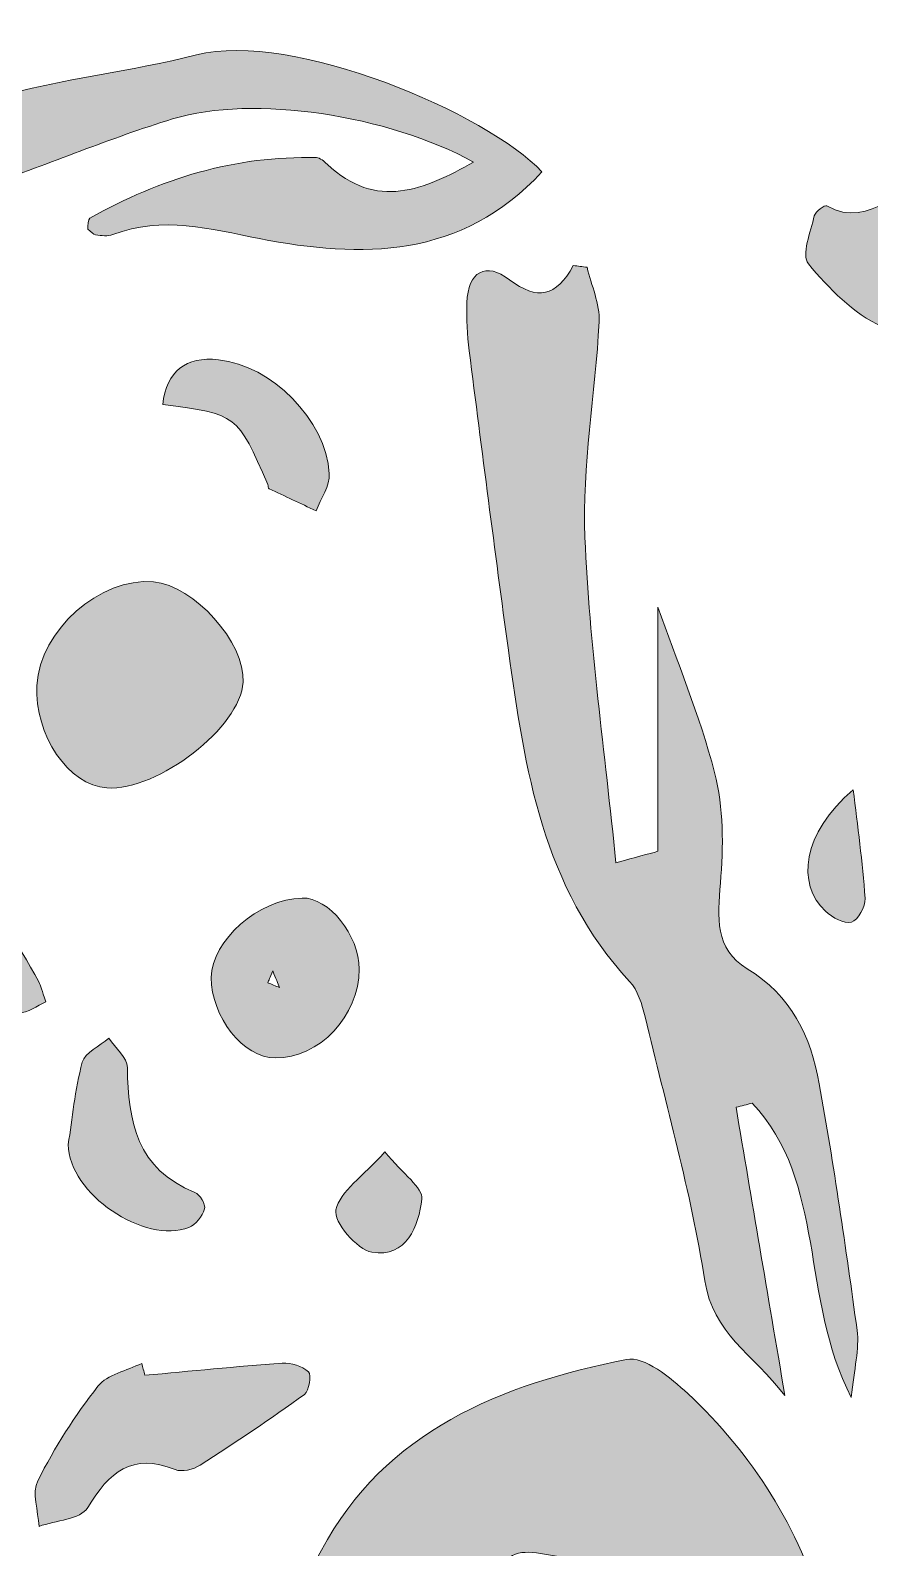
# Model space of a CAD drawing. Header units: centimetres. Extents: x -3.2 to 24.3, y 7.3 to 22.4.
# Drawn here: x 6.617 to 8.459, y 18.5 to 21.83 of the extents above; entities that cross this region are included whole.
import ezdxf

# ---------------------------------------------------------------- set-up
doc = ezdxf.new("R2010")
doc.units = ezdxf.units.CM
doc.header["$MEASUREMENT"] = 0
doc.layers.add('Layer 1', color=7, linetype='Continuous', lineweight=0)

msp = doc.modelspace()

# ---------------------------------------------------------------- hatches: boundary and pattern name
at = {"layer": 'Layer 1', "true_color": 0x000000, "transparency": 33554687}
h = msp.add_hatch(color=18, dxfattribs=at)
h.dxf.hatch_style = 2
edge = h.paths.add_edge_path()
edge.add_spline(control_points=[(7.7398, 21.519), (7.5624, 21.3277), (7.3444, 21.3286), (7.1192, 21.3727), (7.0117, 21.3938), (6.9066, 21.423), (6.798, 21.3813), (6.7869, 21.3771), (6.7727, 21.3793), (6.7602, 21.3807), (6.7549, 21.3813), (6.7502, 21.3876), (6.7427, 21.3931), (6.744, 21.4006), (6.7427, 21.4145), (6.7477, 21.4173), (6.9019, 21.5044), (7.0662, 21.5548), (7.245, 21.5502), (7.2529, 21.55), (7.2615, 21.5418), (7.2682, 21.5356), (7.3766, 21.4342), (7.4815, 21.4795), (7.5898, 21.5405), (7.4017, 21.6432), (7.1071, 21.6896), (6.9292, 21.6351), (6.7924, 21.5932), (6.6599, 21.5374), (6.5247, 21.49), (6.4876, 21.477), (6.4476, 21.4723), (6.3993, 21.4835), (6.4232, 21.5048), (6.4472, 21.526), (6.4711, 21.5473), (6.4686, 21.5536), (6.466, 21.5598), (6.4634, 21.566), (6.3577, 21.5247), (6.2521, 21.4833), (6.1464, 21.4419), (6.3645, 21.7108), (6.6938, 21.7024), (6.9819, 21.7758), (7.1927, 21.8295), (7.6204, 21.6468), (7.7398, 21.519)], knot_values=[0, 0, 0, 0, 1, 1, 1, 2, 2, 2, 3, 3, 3, 4, 4, 4, 5, 5, 5, 6, 6, 6, 7, 7, 7, 8, 8, 8, 9, 9, 9, 10, 10, 10, 11, 11, 11, 12, 12, 12, 13, 13, 13, 14, 14, 14, 15, 15, 15, 16, 16, 16, 16], degree=3, periodic=0)
h = msp.add_hatch(color=18, dxfattribs=at)
h.dxf.hatch_style = 2
edge = h.paths.add_edge_path()
edge.add_spline(control_points=[(8.6652, 21.4183), (8.663, 21.3332), (8.527, 21.1607), (8.4858, 21.1796), (8.4233, 21.2082), (8.3692, 21.2631), (8.3244, 21.3174), (8.3088, 21.3364), (8.3295, 21.3872), (8.3375, 21.4226), (8.3396, 21.432), (8.3608, 21.4469), (8.3649, 21.4446), (8.4637, 21.3883), (8.5282, 21.5027), (8.6124, 21.4924), (8.6374, 21.4893), (8.6557, 21.4326), (8.6652, 21.4183)], knot_values=[0, 0, 0, 0, 1, 1, 1, 2, 2, 2, 3, 3, 3, 4, 4, 4, 5, 5, 5, 6, 6, 6, 6], degree=3, periodic=0)
h = msp.add_hatch(color=18, dxfattribs=at)
h.dxf.hatch_style = 2
edge = h.paths.add_edge_path()
edge.add_spline(control_points=[(7.8388, 21.3096), (7.8482, 21.2696), (7.8672, 21.2291), (7.8652, 21.1896), (7.8572, 21.0318), (7.8275, 20.8737), (7.8341, 20.7169), (7.844, 20.4812), (7.8777, 20.2466), (7.9021, 20.003), (7.9469, 20.0152), (7.9726, 20.0222), (7.9942, 20.0281), (7.9942, 20.2118), (7.9942, 20.3921), (7.9942, 20.5638), (8.0348, 20.4484), (8.086, 20.3271), (8.1186, 20.2011), (8.1385, 20.1238), (8.1383, 20.0385), (8.1315, 19.9581), (8.1253, 19.8836), (8.1183, 19.8141), (8.1903, 19.7705), (8.2867, 19.7121), (8.3301, 19.6211), (8.3484, 19.5181), (8.3805, 19.3386), (8.4069, 19.1579), (8.4314, 18.9772), (8.4369, 18.9365), (8.4248, 18.8934), (8.4187, 18.8294), (8.3057, 19.0491), (8.3645, 19.3027), (8.201, 19.4756), (8.1892, 19.4725), (8.1775, 19.4695), (8.1657, 19.4664), (8.2002, 19.2633), (8.2346, 19.0601), (8.2729, 18.834), (8.201, 18.926), (8.1151, 18.9707), (8.0972, 19.0856), (8.0666, 19.2807), (8.0121, 19.4721), (7.9661, 19.6647), (7.9596, 19.6921), (7.9502, 19.7229), (7.9319, 19.7427), (7.7416, 19.9483), (7.7019, 20.2082), (7.6661, 20.4695), (7.6361, 20.6883), (7.608, 20.9074), (7.58, 21.1264), (7.5756, 21.1612), (7.5738, 21.1967), (7.575, 21.2318), (7.5773, 21.3001), (7.6164, 21.322), (7.6688, 21.2823), (7.7298, 21.2359), (7.7711, 21.2447), (7.8085, 21.3134), (7.8186, 21.3121), (7.8287, 21.3109), (7.8388, 21.3096)], knot_values=[0, 0, 0, 0, 1, 1, 1, 2, 2, 2, 3, 3, 3, 4, 4, 4, 5, 5, 5, 6, 6, 6, 7, 7, 7, 8, 8, 8, 9, 9, 9, 10, 10, 10, 11, 11, 11, 12, 12, 12, 13, 13, 13, 14, 14, 14, 15, 15, 15, 16, 16, 16, 17, 17, 17, 18, 18, 18, 19, 19, 19, 20, 20, 20, 21, 21, 21, 22, 22, 22, 23, 23, 23, 23], degree=3, periodic=0)
h = msp.add_hatch(color=18, dxfattribs=at)
h.dxf.hatch_style = 2
edge = h.paths.add_edge_path()
edge.add_spline(control_points=[(6.9073, 21.0087), (6.9169, 21.0818), (6.957, 21.1143), (7.0299, 21.1067), (7.1463, 21.0947), (7.2656, 20.9751), (7.273, 20.8567), (7.2747, 20.8302), (7.2543, 20.8024), (7.2441, 20.7752), (7.2097, 20.7913), (7.1753, 20.8074), (7.1411, 20.8238), (7.1391, 20.8248), (7.1391, 20.8297), (7.1379, 20.8327), (7.0713, 20.9872), (7.0713, 20.9872), (6.9073, 21.0087)], knot_values=[0, 0, 0, 0, 1, 1, 1, 2, 2, 2, 3, 3, 3, 4, 4, 4, 5, 5, 5, 6, 6, 6, 6], degree=3, periodic=0)
h = msp.add_hatch(color=18, dxfattribs=at)
h.dxf.hatch_style = 2
edge = h.paths.add_edge_path()
edge.add_spline(control_points=[(7.0837, 20.399), (7.0784, 20.3008), (6.8975, 20.1605), (6.7847, 20.1671), (6.7012, 20.1719), (6.6252, 20.2836), (6.6314, 20.3923), (6.6382, 20.513), (6.7695, 20.6296), (6.887, 20.6194), (6.9764, 20.6117), (7.0884, 20.4862), (7.0837, 20.399)], knot_values=[0, 0, 0, 0, 1, 1, 1, 2, 2, 2, 3, 3, 3, 4, 4, 4, 4], degree=3, periodic=0)
h = msp.add_hatch(color=18, dxfattribs=at)
h.dxf.hatch_style = 2
edge = h.paths.add_edge_path()
edge.add_spline(control_points=[(6.6505, 19.6979), (6.6317, 19.6894), (6.6116, 19.6734), (6.5915, 19.6734), (6.5763, 19.6735), (6.5588, 19.6919), (6.5462, 19.7057), (6.3961, 19.8702), (6.1953, 19.9307), (5.9873, 19.9684), (5.9162, 19.9813), (5.8391, 19.9591), (5.7647, 19.957), (5.7303, 19.956), (5.6957, 19.9647), (5.6612, 19.969), (5.6703, 20.0034), (5.6704, 20.0447), (5.6902, 20.0712), (5.7913, 20.206), (6.0738, 20.2551), (6.2442, 20.1639), (6.4217, 20.0688), (6.54, 19.9146), (6.6356, 19.7415), (6.6402, 19.7333), (6.6419, 19.7235), (6.6505, 19.6979)], knot_values=[0, 0, 0, 0, 1, 1, 1, 2, 2, 2, 3, 3, 3, 4, 4, 4, 5, 5, 5, 6, 6, 6, 7, 7, 7, 8, 8, 8, 9, 9, 9, 9], degree=3, periodic=0)
h = msp.add_hatch(color=18, dxfattribs=at)
h.dxf.hatch_style = 2
edge = h.paths.add_edge_path()
edge.add_spline(control_points=[(8.423, 20.1633), (8.4322, 20.0838), (8.4435, 20.0044), (8.4489, 19.9247), (8.45, 19.9071), (8.4333, 19.8771), (8.4188, 19.8727), (8.4034, 19.8681), (8.377, 19.8828), (8.3622, 19.8965), (8.2978, 19.9561), (8.3107, 20.0672), (8.423, 20.1633)], knot_values=[0, 0, 0, 0, 1, 1, 1, 2, 2, 2, 3, 3, 3, 4, 4, 4, 4], degree=3, periodic=0)
h = msp.add_hatch(color=18, dxfattribs=at)
h.dxf.hatch_style = 2
edge = h.paths.add_edge_path()
edge.add_spline(control_points=[(7.1492, 19.7656), (7.1426, 19.7505), (7.1403, 19.7451), (7.1379, 19.7396), (7.1465, 19.7361), (7.1551, 19.7326), (7.1637, 19.7291), (7.1598, 19.7389), (7.1559, 19.7487), (7.1492, 19.7656), (7.1492, 19.7656), (7.1492, 19.7656), (7.1492, 19.7656)], knot_values=[0, 0, 0, 0, 1, 1, 1, 2, 2, 2, 3, 3, 3, 4, 4, 4, 4], degree=3, periodic=0)
edge = h.paths.add_edge_path()
edge.add_spline(control_points=[(7.3387, 19.7695), (7.3389, 19.6669), (7.2509, 19.5738), (7.1544, 19.5746), (7.0846, 19.5752), (7.0133, 19.6649), (7.014, 19.7514), (7.0147, 19.8327), (7.1177, 19.9228), (7.2132, 19.9256), (7.2718, 19.9273), (7.3385, 19.8443), (7.3387, 19.7695)], knot_values=[0, 0, 0, 0, 1, 1, 1, 2, 2, 2, 3, 3, 3, 4, 4, 4, 4], degree=3, periodic=0)
edge.add_line((7.3387, 19.7695), (7.3387, 19.7695))
h = msp.add_hatch(color=18, dxfattribs=at)
h.dxf.hatch_style = 2
edge = h.paths.add_edge_path()
edge.add_spline(control_points=[(6.7001, 19.385), (6.7088, 19.4405), (6.7145, 19.5043), (6.7309, 19.5652), (6.7366, 19.5865), (6.7689, 19.6006), (6.7891, 19.618), (6.8033, 19.5965), (6.8296, 19.5751), (6.8299, 19.5534), (6.8313, 19.4349), (6.8509, 19.33), (6.9779, 19.2798), (6.9888, 19.2755), (7.0021, 19.2529), (6.9992, 19.2435), (6.9942, 19.2275), (6.9799, 19.2084), (6.9649, 19.2026), (6.8678, 19.1648), (6.7006, 19.2767), (6.7001, 19.385)], knot_values=[0, 0, 0, 0, 1, 1, 1, 2, 2, 2, 3, 3, 3, 4, 4, 4, 5, 5, 5, 6, 6, 6, 7, 7, 7, 7], degree=3, periodic=0)
h = msp.add_hatch(color=18, dxfattribs=at)
h.dxf.hatch_style = 2
edge = h.paths.add_edge_path()
edge.add_spline(control_points=[(7.395, 19.3686), (7.4352, 19.3196), (7.479, 19.2896), (7.4761, 19.2651), (7.4692, 19.206), (7.4429, 19.1357), (7.3664, 19.1485), (7.3337, 19.1539), (7.2817, 19.2159), (7.2874, 19.2411), (7.2968, 19.2823), (7.3462, 19.3145), (7.395, 19.3686)], knot_values=[0, 0, 0, 0, 1, 1, 1, 2, 2, 2, 3, 3, 3, 4, 4, 4, 4], degree=3, periodic=0)
h = msp.add_hatch(color=18, dxfattribs=at)
h.dxf.hatch_style = 2
edge = h.paths.add_edge_path()
edge.add_spline(control_points=[(6.1591, 17.7927), (6.1773, 17.8316), (6.1879, 17.8771), (6.2149, 17.9084), (6.3544, 18.0696), (6.5104, 18.1983), (6.7442, 18.1905), (6.9758, 18.1829), (7.1427, 18.282), (7.2558, 18.4943), (7.3952, 18.756), (7.6508, 18.859), (7.9253, 18.9131), (7.9641, 18.9208), (8.0224, 18.8731), (8.0597, 18.8382), (8.2019, 18.7052), (8.3041, 18.5454), (8.3594, 18.3519), (8.3028, 18.3139), (8.2441, 18.2773), (8.1882, 18.2366), (8.0864, 18.1625), (7.9823, 18.0907), (7.8866, 18.0093), (7.7872, 17.9247), (7.7257, 17.8186), (7.7509, 17.6791), (7.7572, 17.6446), (7.7563, 17.6089), (7.7597, 17.5738), (7.7853, 17.3146), (7.6047, 17.0996), (7.3413, 17.0763), (7.1281, 17.0574), (7.0161, 16.932), (7.0204, 16.7173), (7.0206, 16.7081), (7.0175, 16.6989), (7.0122, 16.6675), (6.9397, 16.6878), (6.8485, 16.6867), (6.8051, 16.7316), (6.7399, 16.799), (6.7359, 16.9019), (6.7803, 16.9935), (6.8967, 17.2343), (7.1015, 17.3518), (7.3559, 17.39), (7.5021, 17.412), (7.6035, 17.4894), (7.6689, 17.615), (7.7022, 17.6789), (7.6733, 17.7374), (7.6137, 17.8011), (7.566, 17.722), (7.5228, 17.6503), (7.4729, 17.5677), (7.3528, 17.8437), (7.5218, 18.1993), (7.7095, 18.2535), (7.7288, 18.294), (7.7435, 18.3224), (7.756, 18.3517), (7.7737, 18.3929), (7.7898, 18.4347), (7.8066, 18.4762), (7.7622, 18.4795), (7.7071, 18.5011), (7.6754, 18.4826), (7.5891, 18.4322), (7.4959, 18.378), (7.4361, 18.3014), (7.3194, 18.1519), (7.1863, 18.0313), (7.002, 17.9857), (6.9158, 17.9643), (6.8153, 17.9546), (6.7318, 17.9776), (6.5721, 18.0215), (6.451, 17.9753), (6.3364, 17.8722), (6.2912, 17.8316), (6.2393, 17.7986), (6.1904, 17.7622), (6.18, 17.7723), (6.1695, 17.7825), (6.1591, 17.7927)], knot_values=[0, 0, 0, 0, 1, 1, 1, 2, 2, 2, 3, 3, 3, 4, 4, 4, 5, 5, 5, 6, 6, 6, 7, 7, 7, 8, 8, 8, 9, 9, 9, 10, 10, 10, 11, 11, 11, 12, 12, 12, 13, 13, 13, 14, 14, 14, 15, 15, 15, 16, 16, 16, 17, 17, 17, 18, 18, 18, 19, 19, 19, 20, 20, 20, 21, 21, 21, 22, 22, 22, 23, 23, 23, 24, 24, 24, 25, 25, 25, 26, 26, 26, 27, 27, 27, 28, 28, 28, 29, 29, 29, 29], degree=3, periodic=0)
h = msp.add_hatch(color=18, dxfattribs=at)
h.dxf.hatch_style = 2
edge = h.paths.add_edge_path()
edge.add_spline(control_points=[(6.8684, 18.8783), (6.9688, 18.8875), (7.0692, 18.8978), (7.1698, 18.9048), (7.1891, 18.9061), (7.2137, 18.8986), (7.2271, 18.886), (7.2342, 18.8793), (7.2289, 18.8441), (7.2185, 18.8365), (7.144, 18.7824), (7.0674, 18.731), (6.9898, 18.6813), (6.9749, 18.6717), (6.9494, 18.6654), (6.9344, 18.6715), (6.84, 18.7092), (6.7897, 18.6658), (6.7427, 18.5879), (6.7272, 18.5621), (6.6726, 18.5598), (6.6359, 18.5468), (6.6342, 18.5807), (6.6199, 18.621), (6.6333, 18.6471), (6.6704, 18.7199), (6.7149, 18.7901), (6.7653, 18.8545), (6.7855, 18.8803), (6.8286, 18.8884), (6.8612, 18.9045), (6.8636, 18.8958), (6.866, 18.8871), (6.8684, 18.8783)], knot_values=[0, 0, 0, 0, 1, 1, 1, 2, 2, 2, 3, 3, 3, 4, 4, 4, 5, 5, 5, 6, 6, 6, 7, 7, 7, 8, 8, 8, 9, 9, 9, 10, 10, 10, 11, 11, 11, 11], degree=3, periodic=0)

# ---------------------------------------------------------------- linework, layer by layer
at = {"layer": 'Layer 1', "color": 18, "lineweight": 0, "true_color": 0x000000}
for points, knots in [([(7.7398, 21.519), (7.5624, 21.3277), (7.3444, 21.3286), (7.1192, 21.3727), (7.0117, 21.3938), (6.9066, 21.423), (6.798, 21.3813), (6.7869, 21.3771), (6.7727, 21.3793), (6.7602, 21.3807), (6.7549, 21.3813), (6.7502, 21.3876), (6.7427, 21.3931), (6.744, 21.4006), (6.7427, 21.4145), (6.7477, 21.4173), (6.9019, 21.5044), (7.0662, 21.5548), (7.245, 21.5502), (7.2529, 21.55), (7.2615, 21.5418), (7.2682, 21.5356), (7.3766, 21.4342), (7.4815, 21.4795), (7.5898, 21.5405), (7.4017, 21.6432), (7.1071, 21.6896), (6.9292, 21.6351), (6.7924, 21.5932), (6.6599, 21.5374), (6.5247, 21.49), (6.4876, 21.477), (6.4476, 21.4723), (6.3993, 21.4835), (6.4232, 21.5048), (6.4472, 21.526), (6.4711, 21.5473), (6.4686, 21.5536), (6.466, 21.5598), (6.4634, 21.566), (6.3577, 21.5247), (6.2521, 21.4833), (6.1464, 21.4419), (6.3645, 21.7108), (6.6938, 21.7024), (6.9819, 21.7758), (7.1927, 21.8295), (7.6204, 21.6468), (7.7398, 21.519)], [0, 0, 0, 0, 1, 1, 1, 2, 2, 2, 3, 3, 3, 4, 4, 4, 5, 5, 5, 6, 6, 6, 7, 7, 7, 8, 8, 8, 9, 9, 9, 10, 10, 10, 11, 11, 11, 12, 12, 12, 13, 13, 13, 14, 14, 14, 15, 15, 15, 16, 16, 16, 16]), ([(7.7398, 21.519), (7.5624, 21.3277), (7.3444, 21.3286), (7.1192, 21.3727), (7.0117, 21.3938), (6.9066, 21.423), (6.798, 21.3813), (6.7869, 21.3771), (6.7727, 21.3793), (6.7602, 21.3807), (6.7549, 21.3813), (6.7502, 21.3876), (6.7427, 21.3931), (6.744, 21.4006), (6.7427, 21.4145), (6.7477, 21.4173), (6.9019, 21.5044), (7.0662, 21.5548), (7.245, 21.5502), (7.2529, 21.55), (7.2615, 21.5418), (7.2682, 21.5356), (7.3766, 21.4342), (7.4815, 21.4795), (7.5898, 21.5405), (7.4017, 21.6432), (7.1071, 21.6896), (6.9292, 21.6351), (6.7924, 21.5932), (6.6599, 21.5374), (6.5247, 21.49), (6.4876, 21.477), (6.4476, 21.4723), (6.3993, 21.4835), (6.4232, 21.5048), (6.4472, 21.526), (6.4711, 21.5473), (6.4686, 21.5536), (6.466, 21.5598), (6.4634, 21.566), (6.3577, 21.5247), (6.2521, 21.4833), (6.1464, 21.4419), (6.3645, 21.7108), (6.6938, 21.7024), (6.9819, 21.7758), (7.1927, 21.8295), (7.6204, 21.6468), (7.7398, 21.519)], [0, 0, 0, 0, 1, 1, 1, 2, 2, 2, 3, 3, 3, 4, 4, 4, 5, 5, 5, 6, 6, 6, 7, 7, 7, 8, 8, 8, 9, 9, 9, 10, 10, 10, 11, 11, 11, 12, 12, 12, 13, 13, 13, 14, 14, 14, 15, 15, 15, 16, 16, 16, 16]), ([(8.6652, 21.4183), (8.663, 21.3332), (8.527, 21.1607), (8.4858, 21.1796), (8.4233, 21.2082), (8.3692, 21.2631), (8.3244, 21.3174), (8.3088, 21.3364), (8.3295, 21.3872), (8.3375, 21.4226), (8.3396, 21.432), (8.3608, 21.4469), (8.3649, 21.4446), (8.4637, 21.3883), (8.5282, 21.5027), (8.6124, 21.4924), (8.6374, 21.4893), (8.6557, 21.4326), (8.6652, 21.4183)], [0, 0, 0, 0, 1, 1, 1, 2, 2, 2, 3, 3, 3, 4, 4, 4, 5, 5, 5, 6, 6, 6, 6]), ([(8.6652, 21.4183), (8.663, 21.3332), (8.527, 21.1607), (8.4858, 21.1796), (8.4233, 21.2082), (8.3692, 21.2631), (8.3244, 21.3174), (8.3088, 21.3364), (8.3295, 21.3872), (8.3375, 21.4226), (8.3396, 21.432), (8.3608, 21.4469), (8.3649, 21.4446), (8.4637, 21.3883), (8.5282, 21.5027), (8.6124, 21.4924), (8.6374, 21.4893), (8.6557, 21.4326), (8.6652, 21.4183)], [0, 0, 0, 0, 1, 1, 1, 2, 2, 2, 3, 3, 3, 4, 4, 4, 5, 5, 5, 6, 6, 6, 6]), ([(7.8388, 21.3096), (7.8482, 21.2696), (7.8672, 21.2291), (7.8652, 21.1896), (7.8572, 21.0318), (7.8275, 20.8737), (7.8341, 20.7169), (7.844, 20.4812), (7.8777, 20.2466), (7.9021, 20.003), (7.9469, 20.0152), (7.9726, 20.0222), (7.9942, 20.0281), (7.9942, 20.2118), (7.9942, 20.3921), (7.9942, 20.5638), (8.0348, 20.4484), (8.086, 20.3271), (8.1186, 20.2011), (8.1385, 20.1238), (8.1383, 20.0385), (8.1315, 19.9581), (8.1253, 19.8836), (8.1183, 19.8141), (8.1903, 19.7705), (8.2867, 19.7121), (8.3301, 19.6211), (8.3484, 19.5181), (8.3805, 19.3386), (8.4069, 19.1579), (8.4314, 18.9772), (8.4369, 18.9365), (8.4248, 18.8934), (8.4187, 18.8294), (8.3057, 19.0491), (8.3645, 19.3027), (8.201, 19.4756), (8.1892, 19.4725), (8.1775, 19.4695), (8.1657, 19.4664), (8.2002, 19.2633), (8.2346, 19.0601), (8.2729, 18.834), (8.201, 18.926), (8.1151, 18.9707), (8.0972, 19.0856), (8.0666, 19.2807), (8.0121, 19.4721), (7.9661, 19.6647), (7.9596, 19.6921), (7.9502, 19.7229), (7.9319, 19.7427), (7.7416, 19.9483), (7.7019, 20.2082), (7.6661, 20.4695), (7.6361, 20.6883), (7.608, 20.9074), (7.58, 21.1264), (7.5756, 21.1612), (7.5738, 21.1967), (7.575, 21.2318), (7.5773, 21.3001), (7.6164, 21.322), (7.6688, 21.2823), (7.7298, 21.2359), (7.7711, 21.2447), (7.8085, 21.3134), (7.8186, 21.3121), (7.8287, 21.3109), (7.8388, 21.3096)], [0, 0, 0, 0, 1, 1, 1, 2, 2, 2, 3, 3, 3, 4, 4, 4, 5, 5, 5, 6, 6, 6, 7, 7, 7, 8, 8, 8, 9, 9, 9, 10, 10, 10, 11, 11, 11, 12, 12, 12, 13, 13, 13, 14, 14, 14, 15, 15, 15, 16, 16, 16, 17, 17, 17, 18, 18, 18, 19, 19, 19, 20, 20, 20, 21, 21, 21, 22, 22, 22, 23, 23, 23, 23]), ([(7.8388, 21.3096), (7.8482, 21.2696), (7.8672, 21.2291), (7.8652, 21.1896), (7.8572, 21.0318), (7.8275, 20.8737), (7.8341, 20.7169), (7.844, 20.4812), (7.8777, 20.2466), (7.9021, 20.003), (7.9469, 20.0152), (7.9726, 20.0222), (7.9942, 20.0281), (7.9942, 20.2118), (7.9942, 20.3921), (7.9942, 20.5638), (8.0348, 20.4484), (8.086, 20.3271), (8.1186, 20.2011), (8.1385, 20.1238), (8.1383, 20.0385), (8.1315, 19.9581), (8.1253, 19.8836), (8.1183, 19.8141), (8.1903, 19.7705), (8.2867, 19.7121), (8.3301, 19.6211), (8.3484, 19.5181), (8.3805, 19.3386), (8.4069, 19.1579), (8.4314, 18.9772), (8.4369, 18.9365), (8.4248, 18.8934), (8.4187, 18.8294), (8.3057, 19.0491), (8.3645, 19.3027), (8.201, 19.4756), (8.1892, 19.4725), (8.1775, 19.4695), (8.1657, 19.4664), (8.2002, 19.2633), (8.2346, 19.0601), (8.2729, 18.834), (8.201, 18.926), (8.1151, 18.9707), (8.0972, 19.0856), (8.0666, 19.2807), (8.0121, 19.4721), (7.9661, 19.6647), (7.9596, 19.6921), (7.9502, 19.7229), (7.9319, 19.7427), (7.7416, 19.9483), (7.7019, 20.2082), (7.6661, 20.4695), (7.6361, 20.6883), (7.608, 20.9074), (7.58, 21.1264), (7.5756, 21.1612), (7.5738, 21.1967), (7.575, 21.2318), (7.5773, 21.3001), (7.6164, 21.322), (7.6688, 21.2823), (7.7298, 21.2359), (7.7711, 21.2447), (7.8085, 21.3134), (7.8186, 21.3121), (7.8287, 21.3109), (7.8388, 21.3096)], [0, 0, 0, 0, 1, 1, 1, 2, 2, 2, 3, 3, 3, 4, 4, 4, 5, 5, 5, 6, 6, 6, 7, 7, 7, 8, 8, 8, 9, 9, 9, 10, 10, 10, 11, 11, 11, 12, 12, 12, 13, 13, 13, 14, 14, 14, 15, 15, 15, 16, 16, 16, 17, 17, 17, 18, 18, 18, 19, 19, 19, 20, 20, 20, 21, 21, 21, 22, 22, 22, 23, 23, 23, 23]), ([(6.9073, 21.0087), (6.9169, 21.0818), (6.957, 21.1143), (7.0299, 21.1067), (7.1463, 21.0947), (7.2656, 20.9751), (7.273, 20.8567), (7.2747, 20.8302), (7.2543, 20.8024), (7.2441, 20.7752), (7.2097, 20.7913), (7.1753, 20.8074), (7.1411, 20.8238), (7.1391, 20.8248), (7.1391, 20.8297), (7.1379, 20.8327), (7.0713, 20.9872), (7.0713, 20.9872), (6.9073, 21.0087)], [0, 0, 0, 0, 1, 1, 1, 2, 2, 2, 3, 3, 3, 4, 4, 4, 5, 5, 5, 6, 6, 6, 6]), ([(6.9073, 21.0087), (6.9169, 21.0818), (6.957, 21.1143), (7.0299, 21.1067), (7.1463, 21.0947), (7.2656, 20.9751), (7.273, 20.8567), (7.2747, 20.8302), (7.2543, 20.8024), (7.2441, 20.7752), (7.2097, 20.7913), (7.1753, 20.8074), (7.1411, 20.8238), (7.1391, 20.8248), (7.1391, 20.8297), (7.1379, 20.8327), (7.0713, 20.9872), (7.0713, 20.9872), (6.9073, 21.0087)], [0, 0, 0, 0, 1, 1, 1, 2, 2, 2, 3, 3, 3, 4, 4, 4, 5, 5, 5, 6, 6, 6, 6]), ([(7.0837, 20.399), (7.0784, 20.3008), (6.8975, 20.1605), (6.7847, 20.1671), (6.7012, 20.1719), (6.6252, 20.2836), (6.6314, 20.3923), (6.6382, 20.513), (6.7695, 20.6296), (6.887, 20.6194), (6.9764, 20.6117), (7.0884, 20.4862), (7.0837, 20.399)], [0, 0, 0, 0, 1, 1, 1, 2, 2, 2, 3, 3, 3, 4, 4, 4, 4]), ([(7.0837, 20.399), (7.0784, 20.3008), (6.8975, 20.1605), (6.7847, 20.1671), (6.7012, 20.1719), (6.6252, 20.2836), (6.6314, 20.3923), (6.6382, 20.513), (6.7695, 20.6296), (6.887, 20.6194), (6.9764, 20.6117), (7.0884, 20.4862), (7.0837, 20.399)], [0, 0, 0, 0, 1, 1, 1, 2, 2, 2, 3, 3, 3, 4, 4, 4, 4]), ([(6.6505, 19.6979), (6.6317, 19.6894), (6.6116, 19.6734), (6.5915, 19.6734), (6.5763, 19.6735), (6.5588, 19.6919), (6.5462, 19.7057), (6.3961, 19.8702), (6.1953, 19.9307), (5.9873, 19.9684), (5.9162, 19.9813), (5.8391, 19.9591), (5.7647, 19.957), (5.7303, 19.956), (5.6957, 19.9647), (5.6612, 19.969), (5.6703, 20.0034), (5.6704, 20.0447), (5.6902, 20.0712), (5.7913, 20.206), (6.0738, 20.2551), (6.2442, 20.1639), (6.4217, 20.0688), (6.54, 19.9146), (6.6356, 19.7415), (6.6402, 19.7333), (6.6419, 19.7235), (6.6505, 19.6979)], [0, 0, 0, 0, 1, 1, 1, 2, 2, 2, 3, 3, 3, 4, 4, 4, 5, 5, 5, 6, 6, 6, 7, 7, 7, 8, 8, 8, 9, 9, 9, 9]), ([(6.6505, 19.6979), (6.6317, 19.6894), (6.6116, 19.6734), (6.5915, 19.6734), (6.5763, 19.6735), (6.5588, 19.6919), (6.5462, 19.7057), (6.3961, 19.8702), (6.1953, 19.9307), (5.9873, 19.9684), (5.9162, 19.9813), (5.8391, 19.9591), (5.7647, 19.957), (5.7303, 19.956), (5.6957, 19.9647), (5.6612, 19.969), (5.6703, 20.0034), (5.6704, 20.0447), (5.6902, 20.0712), (5.7913, 20.206), (6.0738, 20.2551), (6.2442, 20.1639), (6.4217, 20.0688), (6.54, 19.9146), (6.6356, 19.7415), (6.6402, 19.7333), (6.6419, 19.7235), (6.6505, 19.6979)], [0, 0, 0, 0, 1, 1, 1, 2, 2, 2, 3, 3, 3, 4, 4, 4, 5, 5, 5, 6, 6, 6, 7, 7, 7, 8, 8, 8, 9, 9, 9, 9]), ([(8.423, 20.1633), (8.4322, 20.0838), (8.4435, 20.0044), (8.4489, 19.9247), (8.45, 19.9071), (8.4333, 19.8771), (8.4188, 19.8727), (8.4034, 19.8681), (8.377, 19.8828), (8.3622, 19.8965), (8.2978, 19.9561), (8.3107, 20.0672), (8.423, 20.1633)], [0, 0, 0, 0, 1, 1, 1, 2, 2, 2, 3, 3, 3, 4, 4, 4, 4]), ([(8.423, 20.1633), (8.4322, 20.0838), (8.4435, 20.0044), (8.4489, 19.9247), (8.45, 19.9071), (8.4333, 19.8771), (8.4188, 19.8727), (8.4034, 19.8681), (8.377, 19.8828), (8.3622, 19.8965), (8.2978, 19.9561), (8.3107, 20.0672), (8.423, 20.1633)], [0, 0, 0, 0, 1, 1, 1, 2, 2, 2, 3, 3, 3, 4, 4, 4, 4]), ([(7.3387, 19.7695), (7.3389, 19.6669), (7.2509, 19.5738), (7.1544, 19.5746), (7.0846, 19.5752), (7.0133, 19.6649), (7.014, 19.7514), (7.0147, 19.8327), (7.1177, 19.9228), (7.2132, 19.9256), (7.2718, 19.9273), (7.3385, 19.8443), (7.3387, 19.7695)], [0, 0, 0, 0, 1, 1, 1, 2, 2, 2, 3, 3, 3, 4, 4, 4, 4]), ([(7.3387, 19.7695), (7.3389, 19.6669), (7.2509, 19.5738), (7.1544, 19.5746), (7.0846, 19.5752), (7.0133, 19.6649), (7.014, 19.7514), (7.0147, 19.8327), (7.1177, 19.9228), (7.2132, 19.9256), (7.2718, 19.9273), (7.3385, 19.8443), (7.3387, 19.7695)], [0, 0, 0, 0, 1, 1, 1, 2, 2, 2, 3, 3, 3, 4, 4, 4, 4]), ([(7.1492, 19.7656), (7.1426, 19.7505), (7.1403, 19.7451), (7.1379, 19.7396), (7.1465, 19.7361), (7.1551, 19.7326), (7.1637, 19.7291), (7.1598, 19.7389), (7.1559, 19.7487), (7.1492, 19.7656)], [0, 0, 0, 0, 1, 1, 1, 2, 2, 2, 3, 3, 3, 3]), ([(7.1492, 19.7656), (7.1426, 19.7505), (7.1403, 19.7451), (7.1379, 19.7396), (7.1465, 19.7361), (7.1551, 19.7326), (7.1637, 19.7291), (7.1598, 19.7389), (7.1559, 19.7487), (7.1492, 19.7656)], [0, 0, 0, 0, 1, 1, 1, 2, 2, 2, 3, 3, 3, 3]), ([(6.7001, 19.385), (6.7088, 19.4405), (6.7145, 19.5043), (6.7309, 19.5652), (6.7366, 19.5865), (6.7689, 19.6006), (6.7891, 19.618), (6.8033, 19.5965), (6.8296, 19.5751), (6.8299, 19.5534), (6.8313, 19.4349), (6.8509, 19.33), (6.9779, 19.2798), (6.9888, 19.2755), (7.0021, 19.2529), (6.9992, 19.2435), (6.9942, 19.2275), (6.9799, 19.2084), (6.9649, 19.2026), (6.8678, 19.1648), (6.7006, 19.2767), (6.7001, 19.385)], [0, 0, 0, 0, 1, 1, 1, 2, 2, 2, 3, 3, 3, 4, 4, 4, 5, 5, 5, 6, 6, 6, 7, 7, 7, 7]), ([(6.7001, 19.385), (6.7088, 19.4405), (6.7145, 19.5043), (6.7309, 19.5652), (6.7366, 19.5865), (6.7689, 19.6006), (6.7891, 19.618), (6.8033, 19.5965), (6.8296, 19.5751), (6.8299, 19.5534), (6.8313, 19.4349), (6.8509, 19.33), (6.9779, 19.2798), (6.9888, 19.2755), (7.0021, 19.2529), (6.9992, 19.2435), (6.9942, 19.2275), (6.9799, 19.2084), (6.9649, 19.2026), (6.8678, 19.1648), (6.7006, 19.2767), (6.7001, 19.385)], [0, 0, 0, 0, 1, 1, 1, 2, 2, 2, 3, 3, 3, 4, 4, 4, 5, 5, 5, 6, 6, 6, 7, 7, 7, 7]), ([(7.395, 19.3686), (7.4352, 19.3196), (7.479, 19.2896), (7.4761, 19.2651), (7.4692, 19.206), (7.4429, 19.1357), (7.3664, 19.1485), (7.3337, 19.1539), (7.2817, 19.2159), (7.2874, 19.2411), (7.2968, 19.2823), (7.3462, 19.3145), (7.395, 19.3686)], [0, 0, 0, 0, 1, 1, 1, 2, 2, 2, 3, 3, 3, 4, 4, 4, 4]), ([(7.395, 19.3686), (7.4352, 19.3196), (7.479, 19.2896), (7.4761, 19.2651), (7.4692, 19.206), (7.4429, 19.1357), (7.3664, 19.1485), (7.3337, 19.1539), (7.2817, 19.2159), (7.2874, 19.2411), (7.2968, 19.2823), (7.3462, 19.3145), (7.395, 19.3686)], [0, 0, 0, 0, 1, 1, 1, 2, 2, 2, 3, 3, 3, 4, 4, 4, 4]), ([(6.1591, 17.7927), (6.1773, 17.8316), (6.1879, 17.8771), (6.2149, 17.9084), (6.3544, 18.0696), (6.5104, 18.1983), (6.7442, 18.1905), (6.9758, 18.1829), (7.1427, 18.282), (7.2558, 18.4943), (7.3952, 18.756), (7.6508, 18.859), (7.9253, 18.9131), (7.9641, 18.9208), (8.0224, 18.8731), (8.0597, 18.8382), (8.2019, 18.7052), (8.3041, 18.5454), (8.3594, 18.3519), (8.3028, 18.3139), (8.2441, 18.2773), (8.1882, 18.2366), (8.0864, 18.1625), (7.9823, 18.0907), (7.8866, 18.0093), (7.7872, 17.9247), (7.7257, 17.8186), (7.7509, 17.6791), (7.7572, 17.6446), (7.7563, 17.6089), (7.7597, 17.5738), (7.7853, 17.3146), (7.6047, 17.0996), (7.3413, 17.0763), (7.1281, 17.0574), (7.0161, 16.932), (7.0204, 16.7173), (7.0206, 16.7081), (7.0175, 16.6989), (7.0122, 16.6675), (6.9397, 16.6878), (6.8485, 16.6867), (6.8051, 16.7316), (6.7399, 16.799), (6.7359, 16.9019), (6.7803, 16.9935), (6.8967, 17.2343), (7.1015, 17.3518), (7.3559, 17.39), (7.5021, 17.412), (7.6035, 17.4894), (7.6689, 17.615), (7.7022, 17.6789), (7.6733, 17.7374), (7.6137, 17.8011), (7.566, 17.722), (7.5228, 17.6503), (7.4729, 17.5677), (7.3528, 17.8437), (7.5218, 18.1993), (7.7095, 18.2535), (7.7288, 18.294), (7.7435, 18.3224), (7.756, 18.3517), (7.7737, 18.3929), (7.7898, 18.4347), (7.8066, 18.4762), (7.7622, 18.4795), (7.7071, 18.5011), (7.6754, 18.4826), (7.5891, 18.4322), (7.4959, 18.378), (7.4361, 18.3014), (7.3194, 18.1519), (7.1863, 18.0313), (7.002, 17.9857), (6.9158, 17.9643), (6.8153, 17.9546), (6.7318, 17.9776), (6.5721, 18.0215), (6.451, 17.9753), (6.3364, 17.8722), (6.2912, 17.8316), (6.2393, 17.7986), (6.1904, 17.7622), (6.18, 17.7723), (6.1695, 17.7825), (6.1591, 17.7927)], [0, 0, 0, 0, 1, 1, 1, 2, 2, 2, 3, 3, 3, 4, 4, 4, 5, 5, 5, 6, 6, 6, 7, 7, 7, 8, 8, 8, 9, 9, 9, 10, 10, 10, 11, 11, 11, 12, 12, 12, 13, 13, 13, 14, 14, 14, 15, 15, 15, 16, 16, 16, 17, 17, 17, 18, 18, 18, 19, 19, 19, 20, 20, 20, 21, 21, 21, 22, 22, 22, 23, 23, 23, 24, 24, 24, 25, 25, 25, 26, 26, 26, 27, 27, 27, 28, 28, 28, 29, 29, 29, 29]), ([(6.1591, 17.7927), (6.1773, 17.8316), (6.1879, 17.8771), (6.2149, 17.9084), (6.3544, 18.0696), (6.5104, 18.1983), (6.7442, 18.1905), (6.9758, 18.1829), (7.1427, 18.282), (7.2558, 18.4943), (7.3952, 18.756), (7.6508, 18.859), (7.9253, 18.9131), (7.9641, 18.9208), (8.0224, 18.8731), (8.0597, 18.8382), (8.2019, 18.7052), (8.3041, 18.5454), (8.3594, 18.3519), (8.3028, 18.3139), (8.2441, 18.2773), (8.1882, 18.2366), (8.0864, 18.1625), (7.9823, 18.0907), (7.8866, 18.0093), (7.7872, 17.9247), (7.7257, 17.8186), (7.7509, 17.6791), (7.7572, 17.6446), (7.7563, 17.6089), (7.7597, 17.5738), (7.7853, 17.3146), (7.6047, 17.0996), (7.3413, 17.0763), (7.1281, 17.0574), (7.0161, 16.932), (7.0204, 16.7173), (7.0206, 16.7081), (7.0175, 16.6989), (7.0122, 16.6675), (6.9397, 16.6878), (6.8485, 16.6867), (6.8051, 16.7316), (6.7399, 16.799), (6.7359, 16.9019), (6.7803, 16.9935), (6.8967, 17.2343), (7.1015, 17.3518), (7.3559, 17.39), (7.5021, 17.412), (7.6035, 17.4894), (7.6689, 17.615), (7.7022, 17.6789), (7.6733, 17.7374), (7.6137, 17.8011), (7.566, 17.722), (7.5228, 17.6503), (7.4729, 17.5677), (7.3528, 17.8437), (7.5218, 18.1993), (7.7095, 18.2535), (7.7288, 18.294), (7.7435, 18.3224), (7.756, 18.3517), (7.7737, 18.3929), (7.7898, 18.4347), (7.8066, 18.4762), (7.7622, 18.4795), (7.7071, 18.5011), (7.6754, 18.4826), (7.5891, 18.4322), (7.4959, 18.378), (7.4361, 18.3014), (7.3194, 18.1519), (7.1863, 18.0313), (7.002, 17.9857), (6.9158, 17.9643), (6.8153, 17.9546), (6.7318, 17.9776), (6.5721, 18.0215), (6.451, 17.9753), (6.3364, 17.8722), (6.2912, 17.8316), (6.2393, 17.7986), (6.1904, 17.7622), (6.18, 17.7723), (6.1695, 17.7825), (6.1591, 17.7927)], [0, 0, 0, 0, 1, 1, 1, 2, 2, 2, 3, 3, 3, 4, 4, 4, 5, 5, 5, 6, 6, 6, 7, 7, 7, 8, 8, 8, 9, 9, 9, 10, 10, 10, 11, 11, 11, 12, 12, 12, 13, 13, 13, 14, 14, 14, 15, 15, 15, 16, 16, 16, 17, 17, 17, 18, 18, 18, 19, 19, 19, 20, 20, 20, 21, 21, 21, 22, 22, 22, 23, 23, 23, 24, 24, 24, 25, 25, 25, 26, 26, 26, 27, 27, 27, 28, 28, 28, 29, 29, 29, 29]), ([(6.8684, 18.8783), (6.9688, 18.8875), (7.0692, 18.8978), (7.1698, 18.9048), (7.1891, 18.9061), (7.2137, 18.8986), (7.2271, 18.886), (7.2342, 18.8793), (7.2289, 18.8441), (7.2185, 18.8365), (7.144, 18.7824), (7.0674, 18.731), (6.9898, 18.6813), (6.9749, 18.6717), (6.9494, 18.6654), (6.9344, 18.6715), (6.84, 18.7092), (6.7897, 18.6658), (6.7427, 18.5879), (6.7272, 18.5621), (6.6726, 18.5598), (6.6359, 18.5468), (6.6342, 18.5807), (6.6199, 18.621), (6.6333, 18.6471), (6.6704, 18.7199), (6.7149, 18.7901), (6.7653, 18.8545), (6.7855, 18.8803), (6.8286, 18.8884), (6.8612, 18.9045), (6.8636, 18.8958), (6.866, 18.8871), (6.8684, 18.8783)], [0, 0, 0, 0, 1, 1, 1, 2, 2, 2, 3, 3, 3, 4, 4, 4, 5, 5, 5, 6, 6, 6, 7, 7, 7, 8, 8, 8, 9, 9, 9, 10, 10, 10, 11, 11, 11, 11]), ([(6.8684, 18.8783), (6.9688, 18.8875), (7.0692, 18.8978), (7.1698, 18.9048), (7.1891, 18.9061), (7.2137, 18.8986), (7.2271, 18.886), (7.2342, 18.8793), (7.2289, 18.8441), (7.2185, 18.8365), (7.144, 18.7824), (7.0674, 18.731), (6.9898, 18.6813), (6.9749, 18.6717), (6.9494, 18.6654), (6.9344, 18.6715), (6.84, 18.7092), (6.7897, 18.6658), (6.7427, 18.5879), (6.7272, 18.5621), (6.6726, 18.5598), (6.6359, 18.5468), (6.6342, 18.5807), (6.6199, 18.621), (6.6333, 18.6471), (6.6704, 18.7199), (6.7149, 18.7901), (6.7653, 18.8545), (6.7855, 18.8803), (6.8286, 18.8884), (6.8612, 18.9045), (6.8636, 18.8958), (6.866, 18.8871), (6.8684, 18.8783)], [0, 0, 0, 0, 1, 1, 1, 2, 2, 2, 3, 3, 3, 4, 4, 4, 5, 5, 5, 6, 6, 6, 7, 7, 7, 8, 8, 8, 9, 9, 9, 10, 10, 10, 11, 11, 11, 11])]:
    msp.add_open_spline(points, degree=3, knots=knots, dxfattribs=at)
at = {"layer": 'Layer 1'}
for points, knots in [([(7.7398, 21.519), (7.5624, 21.3277), (7.3444, 21.3286), (7.1192, 21.3727), (7.0117, 21.3938), (6.9066, 21.423), (6.798, 21.3813), (6.7869, 21.3771), (6.7727, 21.3793), (6.7602, 21.3807), (6.7549, 21.3813), (6.7502, 21.3876), (6.7427, 21.3931), (6.744, 21.4006), (6.7427, 21.4145), (6.7477, 21.4173), (6.9019, 21.5044), (7.0662, 21.5548), (7.245, 21.5502), (7.2529, 21.55), (7.2615, 21.5418), (7.2682, 21.5356), (7.3766, 21.4342), (7.4815, 21.4795), (7.5898, 21.5405), (7.4017, 21.6432), (7.1071, 21.6896), (6.9292, 21.6351), (6.7924, 21.5932), (6.6599, 21.5374), (6.5247, 21.49), (6.4876, 21.477), (6.4476, 21.4723), (6.3993, 21.4835), (6.4232, 21.5048), (6.4472, 21.526), (6.4711, 21.5473), (6.4686, 21.5536), (6.466, 21.5598), (6.4634, 21.566), (6.3577, 21.5247), (6.2521, 21.4833), (6.1464, 21.4419), (6.3645, 21.7108), (6.6938, 21.7024), (6.9819, 21.7758), (7.1927, 21.8295), (7.6204, 21.6468), (7.7398, 21.519)], [0, 0, 0, 0, 1, 1, 1, 2, 2, 2, 3, 3, 3, 4, 4, 4, 5, 5, 5, 6, 6, 6, 7, 7, 7, 8, 8, 8, 9, 9, 9, 10, 10, 10, 11, 11, 11, 12, 12, 12, 13, 13, 13, 14, 14, 14, 15, 15, 15, 16, 16, 16, 16]), ([(8.6652, 21.4183), (8.663, 21.3332), (8.527, 21.1607), (8.4858, 21.1796), (8.4233, 21.2082), (8.3692, 21.2631), (8.3244, 21.3174), (8.3088, 21.3364), (8.3295, 21.3872), (8.3375, 21.4226), (8.3396, 21.432), (8.3608, 21.4469), (8.3649, 21.4446), (8.4637, 21.3883), (8.5282, 21.5027), (8.6124, 21.4924), (8.6374, 21.4893), (8.6557, 21.4326), (8.6652, 21.4183)], [0, 0, 0, 0, 1, 1, 1, 2, 2, 2, 3, 3, 3, 4, 4, 4, 5, 5, 5, 6, 6, 6, 6]), ([(7.8388, 21.3096), (7.8482, 21.2696), (7.8672, 21.2291), (7.8652, 21.1896), (7.8572, 21.0318), (7.8275, 20.8737), (7.8341, 20.7169), (7.844, 20.4812), (7.8777, 20.2466), (7.9021, 20.003), (7.9469, 20.0152), (7.9726, 20.0222), (7.9942, 20.0281), (7.9942, 20.2118), (7.9942, 20.3921), (7.9942, 20.5638), (8.0348, 20.4484), (8.086, 20.3271), (8.1186, 20.2011), (8.1385, 20.1238), (8.1383, 20.0385), (8.1315, 19.9581), (8.1253, 19.8836), (8.1183, 19.8141), (8.1903, 19.7705), (8.2867, 19.7121), (8.3301, 19.6211), (8.3484, 19.5181), (8.3805, 19.3386), (8.4069, 19.1579), (8.4314, 18.9772), (8.4369, 18.9365), (8.4248, 18.8934), (8.4187, 18.8294), (8.3057, 19.0491), (8.3645, 19.3027), (8.201, 19.4756), (8.1892, 19.4725), (8.1775, 19.4695), (8.1657, 19.4664), (8.2002, 19.2633), (8.2346, 19.0601), (8.2729, 18.834), (8.201, 18.926), (8.1151, 18.9707), (8.0972, 19.0856), (8.0666, 19.2807), (8.0121, 19.4721), (7.9661, 19.6647), (7.9596, 19.6921), (7.9502, 19.7229), (7.9319, 19.7427), (7.7416, 19.9483), (7.7019, 20.2082), (7.6661, 20.4695), (7.6361, 20.6883), (7.608, 20.9074), (7.58, 21.1264), (7.5756, 21.1612), (7.5738, 21.1967), (7.575, 21.2318), (7.5773, 21.3001), (7.6164, 21.322), (7.6688, 21.2823), (7.7298, 21.2359), (7.7711, 21.2447), (7.8085, 21.3134), (7.8186, 21.3121), (7.8287, 21.3109), (7.8388, 21.3096)], [0, 0, 0, 0, 1, 1, 1, 2, 2, 2, 3, 3, 3, 4, 4, 4, 5, 5, 5, 6, 6, 6, 7, 7, 7, 8, 8, 8, 9, 9, 9, 10, 10, 10, 11, 11, 11, 12, 12, 12, 13, 13, 13, 14, 14, 14, 15, 15, 15, 16, 16, 16, 17, 17, 17, 18, 18, 18, 19, 19, 19, 20, 20, 20, 21, 21, 21, 22, 22, 22, 23, 23, 23, 23]), ([(6.9073, 21.0087), (6.9169, 21.0818), (6.957, 21.1143), (7.0299, 21.1067), (7.1463, 21.0947), (7.2656, 20.9751), (7.273, 20.8567), (7.2747, 20.8302), (7.2543, 20.8024), (7.2441, 20.7752), (7.2097, 20.7913), (7.1753, 20.8074), (7.1411, 20.8238), (7.1391, 20.8248), (7.1391, 20.8297), (7.1379, 20.8327), (7.0713, 20.9872), (7.0713, 20.9872), (6.9073, 21.0087)], [0, 0, 0, 0, 1, 1, 1, 2, 2, 2, 3, 3, 3, 4, 4, 4, 5, 5, 5, 6, 6, 6, 6]), ([(7.0837, 20.399), (7.0784, 20.3008), (6.8975, 20.1605), (6.7847, 20.1671), (6.7012, 20.1719), (6.6252, 20.2836), (6.6314, 20.3923), (6.6382, 20.513), (6.7695, 20.6296), (6.887, 20.6194), (6.9764, 20.6117), (7.0884, 20.4862), (7.0837, 20.399)], [0, 0, 0, 0, 1, 1, 1, 2, 2, 2, 3, 3, 3, 4, 4, 4, 4]), ([(6.6505, 19.6979), (6.6317, 19.6894), (6.6116, 19.6734), (6.5915, 19.6734), (6.5763, 19.6735), (6.5588, 19.6919), (6.5462, 19.7057), (6.3961, 19.8702), (6.1953, 19.9307), (5.9873, 19.9684), (5.9162, 19.9813), (5.8391, 19.9591), (5.7647, 19.957), (5.7303, 19.956), (5.6957, 19.9647), (5.6612, 19.969), (5.6703, 20.0034), (5.6704, 20.0447), (5.6902, 20.0712), (5.7913, 20.206), (6.0738, 20.2551), (6.2442, 20.1639), (6.4217, 20.0688), (6.54, 19.9146), (6.6356, 19.7415), (6.6402, 19.7333), (6.6419, 19.7235), (6.6505, 19.6979)], [0, 0, 0, 0, 1, 1, 1, 2, 2, 2, 3, 3, 3, 4, 4, 4, 5, 5, 5, 6, 6, 6, 7, 7, 7, 8, 8, 8, 9, 9, 9, 9]), ([(8.423, 20.1633), (8.4322, 20.0838), (8.4435, 20.0044), (8.4489, 19.9247), (8.45, 19.9071), (8.4333, 19.8771), (8.4188, 19.8727), (8.4034, 19.8681), (8.377, 19.8828), (8.3622, 19.8965), (8.2978, 19.9561), (8.3107, 20.0672), (8.423, 20.1633)], [0, 0, 0, 0, 1, 1, 1, 2, 2, 2, 3, 3, 3, 4, 4, 4, 4]), ([(7.3387, 19.7695), (7.3389, 19.6669), (7.2509, 19.5738), (7.1544, 19.5746), (7.0846, 19.5752), (7.0133, 19.6649), (7.014, 19.7514), (7.0147, 19.8327), (7.1177, 19.9228), (7.2132, 19.9256), (7.2718, 19.9273), (7.3385, 19.8443), (7.3387, 19.7695)], [0, 0, 0, 0, 1, 1, 1, 2, 2, 2, 3, 3, 3, 4, 4, 4, 4]), ([(7.1492, 19.7656), (7.1426, 19.7505), (7.1403, 19.7451), (7.1379, 19.7396), (7.1465, 19.7361), (7.1551, 19.7326), (7.1637, 19.7291), (7.1598, 19.7389), (7.1559, 19.7487), (7.1492, 19.7656), (7.1492, 19.7656), (7.1492, 19.7656), (7.1492, 19.7656)], [0, 0, 0, 0, 1, 1, 1, 2, 2, 2, 3, 3, 3, 4, 4, 4, 4]), ([(6.7001, 19.385), (6.7088, 19.4405), (6.7145, 19.5043), (6.7309, 19.5652), (6.7366, 19.5865), (6.7689, 19.6006), (6.7891, 19.618), (6.8033, 19.5965), (6.8296, 19.5751), (6.8299, 19.5534), (6.8313, 19.4349), (6.8509, 19.33), (6.9779, 19.2798), (6.9888, 19.2755), (7.0021, 19.2529), (6.9992, 19.2435), (6.9942, 19.2275), (6.9799, 19.2084), (6.9649, 19.2026), (6.8678, 19.1648), (6.7006, 19.2767), (6.7001, 19.385)], [0, 0, 0, 0, 1, 1, 1, 2, 2, 2, 3, 3, 3, 4, 4, 4, 5, 5, 5, 6, 6, 6, 7, 7, 7, 7]), ([(7.395, 19.3686), (7.4352, 19.3196), (7.479, 19.2896), (7.4761, 19.2651), (7.4692, 19.206), (7.4429, 19.1357), (7.3664, 19.1485), (7.3337, 19.1539), (7.2817, 19.2159), (7.2874, 19.2411), (7.2968, 19.2823), (7.3462, 19.3145), (7.395, 19.3686)], [0, 0, 0, 0, 1, 1, 1, 2, 2, 2, 3, 3, 3, 4, 4, 4, 4]), ([(6.1591, 17.7927), (6.1773, 17.8316), (6.1879, 17.8771), (6.2149, 17.9084), (6.3544, 18.0696), (6.5104, 18.1983), (6.7442, 18.1905), (6.9758, 18.1829), (7.1427, 18.282), (7.2558, 18.4943), (7.3952, 18.756), (7.6508, 18.859), (7.9253, 18.9131), (7.9641, 18.9208), (8.0224, 18.8731), (8.0597, 18.8382), (8.2019, 18.7052), (8.3041, 18.5454), (8.3594, 18.3519), (8.3028, 18.3139), (8.2441, 18.2773), (8.1882, 18.2366), (8.0864, 18.1625), (7.9823, 18.0907), (7.8866, 18.0093), (7.7872, 17.9247), (7.7257, 17.8186), (7.7509, 17.6791), (7.7572, 17.6446), (7.7563, 17.6089), (7.7597, 17.5738), (7.7853, 17.3146), (7.6047, 17.0996), (7.3413, 17.0763), (7.1281, 17.0574), (7.0161, 16.932), (7.0204, 16.7173), (7.0206, 16.7081), (7.0175, 16.6989), (7.0122, 16.6675), (6.9397, 16.6878), (6.8485, 16.6867), (6.8051, 16.7316), (6.7399, 16.799), (6.7359, 16.9019), (6.7803, 16.9935), (6.8967, 17.2343), (7.1015, 17.3518), (7.3559, 17.39), (7.5021, 17.412), (7.6035, 17.4894), (7.6689, 17.615), (7.7022, 17.6789), (7.6733, 17.7374), (7.6137, 17.8011), (7.566, 17.722), (7.5228, 17.6503), (7.4729, 17.5677), (7.3528, 17.8437), (7.5218, 18.1993), (7.7095, 18.2535), (7.7288, 18.294), (7.7435, 18.3224), (7.756, 18.3517), (7.7737, 18.3929), (7.7898, 18.4347), (7.8066, 18.4762), (7.7622, 18.4795), (7.7071, 18.5011), (7.6754, 18.4826), (7.5891, 18.4322), (7.4959, 18.378), (7.4361, 18.3014), (7.3194, 18.1519), (7.1863, 18.0313), (7.002, 17.9857), (6.9158, 17.9643), (6.8153, 17.9546), (6.7318, 17.9776), (6.5721, 18.0215), (6.451, 17.9753), (6.3364, 17.8722), (6.2912, 17.8316), (6.2393, 17.7986), (6.1904, 17.7622), (6.18, 17.7723), (6.1695, 17.7825), (6.1591, 17.7927)], [0, 0, 0, 0, 1, 1, 1, 2, 2, 2, 3, 3, 3, 4, 4, 4, 5, 5, 5, 6, 6, 6, 7, 7, 7, 8, 8, 8, 9, 9, 9, 10, 10, 10, 11, 11, 11, 12, 12, 12, 13, 13, 13, 14, 14, 14, 15, 15, 15, 16, 16, 16, 17, 17, 17, 18, 18, 18, 19, 19, 19, 20, 20, 20, 21, 21, 21, 22, 22, 22, 23, 23, 23, 24, 24, 24, 25, 25, 25, 26, 26, 26, 27, 27, 27, 28, 28, 28, 29, 29, 29, 29]), ([(6.8684, 18.8783), (6.9688, 18.8875), (7.0692, 18.8978), (7.1698, 18.9048), (7.1891, 18.9061), (7.2137, 18.8986), (7.2271, 18.886), (7.2342, 18.8793), (7.2289, 18.8441), (7.2185, 18.8365), (7.144, 18.7824), (7.0674, 18.731), (6.9898, 18.6813), (6.9749, 18.6717), (6.9494, 18.6654), (6.9344, 18.6715), (6.84, 18.7092), (6.7897, 18.6658), (6.7427, 18.5879), (6.7272, 18.5621), (6.6726, 18.5598), (6.6359, 18.5468), (6.6342, 18.5807), (6.6199, 18.621), (6.6333, 18.6471), (6.6704, 18.7199), (6.7149, 18.7901), (6.7653, 18.8545), (6.7855, 18.8803), (6.8286, 18.8884), (6.8612, 18.9045), (6.8636, 18.8958), (6.866, 18.8871), (6.8684, 18.8783)], [0, 0, 0, 0, 1, 1, 1, 2, 2, 2, 3, 3, 3, 4, 4, 4, 5, 5, 5, 6, 6, 6, 7, 7, 7, 8, 8, 8, 9, 9, 9, 10, 10, 10, 11, 11, 11, 11])]:
    msp.add_open_spline(points, degree=3, knots=knots, dxfattribs=at)

doc.saveas('drawing.dxf')
